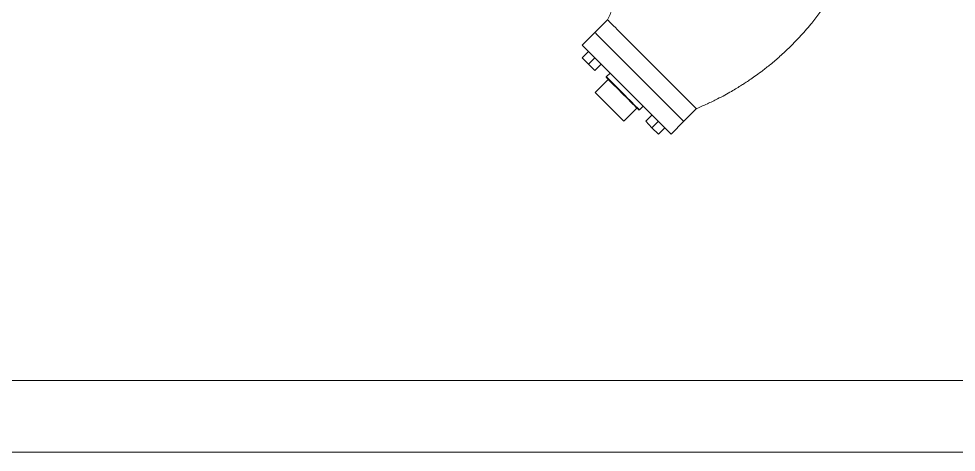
# Model space of a CAD drawing. Extents: x -6836 to 13740, y -142 to 3166.
# Drawn here: x 1498.09 to 1523.58, y 2904 to 2915.79 of the extents above; entities that cross this region are included whole.
import ezdxf

# ---------------------------------------------------------------- set-up
doc = ezdxf.new("R2010")
doc.units = 0
doc.header["$LTSCALE"] = 18
doc.header["$MEASUREMENT"] = 0
doc.layers.add('P-EQMT-N', color=3, linetype='Continuous')

# ---------------------------------------------------------------- blocks, each defined once
blk = doc.blocks.new('A$C472C50F8')
at = {"linetype": 'Continuous', "lineweight": 0}
for p, q in [((52.752, 11.41), (53.097, 11.755)), ((55.248, 9.604), (53.359, 11.493)), ((53.359, 11.493), (55.248, 9.604)), ((52.408, 11.065), (52.752, 11.41)), ((54.903, 9.259), (53.014, 11.148)), ((54.903, 9.259), (53.014, 11.148)), ((52.408, 10.72), (52.58, 10.893)), ((52.58, 10.548), (52.408, 10.72)), ((52.58, 10.548), (52.752, 10.72)), ((54.559, 8.914), (52.67, 10.803)), ((52.752, 10.376), (52.58, 10.548)), ((52.752, 10.376), (52.925, 10.548)), ((53.061, 10.211), (53.06, 10.191)), ((53.167, 10.306), (53.061, 10.211)), ((53.103, 10.127), (52.765, 9.79)), ((53.163, 9.371), (52.765, 9.769)), ((53.524, 9.009), (53.163, 9.371)), ((53.545, 9.009), (53.883, 9.347)), ((53.947, 9.304), (53.966, 9.305)), ((53.966, 9.305), (54.061, 9.411)), ((55.165, 8.997), (55.51, 9.342)), ((54.131, 8.997), (54.303, 9.169)), ((54.303, 8.824), (54.131, 8.997)), ((54.303, 8.824), (54.476, 8.997)), ((54.821, 8.652), (55.165, 8.997)), ((54.476, 8.652), (54.303, 8.824)), ((54.476, 8.652), (54.648, 8.824)), ((2.194, 1.95), (73.369, 1.95)), ((2.194, 0), (73.369, 0))]:
    blk.add_line(p, q, dxfattribs=at)
at = {"linetype": 'Continuous', "lineweight": 0, "flags": 128}
for points in [[(53.359, 11.493), (53.308, 11.544), (53.259, 11.593), (53.213, 11.638), (53.174, 11.678), (53.141, 11.71), (53.117, 11.735), (53.102, 11.75), (53.097, 11.755)], [(53.097, 11.755), (53.102, 11.75), (53.117, 11.735), (53.141, 11.71), (53.174, 11.678), (53.213, 11.638), (53.259, 11.593), (53.308, 11.544), (53.359, 11.493)], [(53.097, 11.755), (53.097, 11.755)], [(53.014, 11.148), (52.963, 11.199), (52.914, 11.248), (52.869, 11.293), (52.829, 11.333), (52.796, 11.366), (52.772, 11.39), (52.757, 11.405), (52.752, 11.41)], [(53.014, 11.148), (52.963, 11.199), (52.914, 11.248), (52.869, 11.293), (52.829, 11.333), (52.796, 11.366), (52.772, 11.39), (52.757, 11.405), (52.752, 11.41)], [(52.67, 10.803), (52.618, 10.854), (52.569, 10.903), (52.524, 10.949), (52.484, 10.988), (52.452, 11.021), (52.427, 11.045), (52.413, 11.06), (52.408, 11.065)], [(53.061, 10.211), (53.063, 10.208), (53.075, 10.197), (53.095, 10.176), (53.125, 10.146), (53.163, 10.108), (53.209, 10.062), (53.261, 10.01), (53.318, 9.953), (53.38, 9.891), (53.444, 9.827), (53.51, 9.761), (53.576, 9.695), (53.641, 9.631), (53.703, 9.569), (53.76, 9.511), (53.813, 9.458), (53.859, 9.412), (53.898, 9.373), (53.929, 9.343), (53.951, 9.321), (53.963, 9.308), (53.966, 9.305)], [(53.532, 9.718), (53.466, 9.785), (53.4, 9.85), (53.337, 9.913), (53.278, 9.973), (53.223, 10.027), (53.175, 10.075), (53.134, 10.116), (53.102, 10.149), (53.078, 10.173), (53.064, 10.187), (53.06, 10.191)], [(53.947, 9.304), (53.947, 9.304), (53.941, 9.31), (53.926, 9.325), (53.901, 9.35), (53.867, 9.383), (53.825, 9.425), (53.776, 9.474), (53.721, 9.529), (53.661, 9.589), (53.598, 9.653), (53.532, 9.718)], [(55.51, 9.342), (55.505, 9.347), (55.49, 9.361), (55.466, 9.386), (55.433, 9.418), (55.394, 9.458), (55.348, 9.503), (55.299, 9.552), (55.248, 9.604)], [(55.248, 9.604), (55.299, 9.552), (55.348, 9.503), (55.394, 9.458), (55.433, 9.418), (55.466, 9.386), (55.49, 9.361), (55.505, 9.347), (55.51, 9.342)], [(55.165, 8.997), (55.16, 9.002), (55.145, 9.017), (55.121, 9.041), (55.089, 9.074), (55.049, 9.113), (55.004, 9.159), (54.954, 9.208), (54.903, 9.259)], [(55.165, 8.997), (55.16, 9.002), (55.145, 9.017), (55.121, 9.041), (55.089, 9.074), (55.049, 9.113), (55.004, 9.159), (54.954, 9.208), (54.903, 9.259)], [(55.51, 9.342), (55.51, 9.342)], [(54.821, 8.652), (54.816, 8.657), (54.801, 8.672), (54.776, 8.696), (54.744, 8.729), (54.704, 8.769), (54.659, 8.814), (54.61, 8.863), (54.559, 8.914)]]:
    blk.add_lwpolyline(points, dxfattribs=at)
at = {"linetype": 'Continuous', "lineweight": 0}
for centre, start, end in [((53.092, 10.138), 315.0001, 45.0001), ((52.775, 9.779), 135.0001, 225.0001), ((53.893, 9.337), 45.0001, 135.0001), ((53.535, 9.02), 225.0001, 315.0001)]:
    blk.add_arc(centre, 0.0146, start, end, dxfattribs=at)
for points, knots in [([(54.201, 13.645), (54.17, 13.606), (54.1, 13.516), (53.994, 13.371), (53.88, 13.208), (53.769, 13.039), (53.649, 12.848), (53.524, 12.634), (53.425, 12.45), (53.357, 12.317), (53.314, 12.233), (53.268, 12.136), (53.216, 12.026), (53.158, 11.896), (53.118, 11.804), (53.097, 11.755)], [0, 0, 0, 0, 0.065988, 0.151341, 0.238683, 0.328176, 0.419912, 0.537663, 0.656576, 0.696349, 0.736198, 0.781319, 0.83962, 0.91247, 1, 1, 1, 1]), ([(55.51, 9.342), (55.56, 9.363), (55.656, 9.404), (55.802, 9.47), (55.943, 9.536), (56.104, 9.617), (56.277, 9.707), (56.454, 9.806), (56.606, 9.896), (56.73, 9.973), (56.845, 10.046), (56.966, 10.126), (57.109, 10.226), (57.29, 10.358), (57.507, 10.527), (57.76, 10.741), (58.035, 10.996), (58.328, 11.295), (58.599, 11.606), (58.847, 11.92), (59.071, 12.23), (59.293, 12.57), (59.512, 12.945), (59.673, 13.241), (59.754, 13.416), (59.771, 13.452)], [0, 0, 0, 0, 0.0322007, 0.0614107, 0.0879134, 0.1123416, 0.1500537, 0.183231, 0.2119911, 0.236432, 0.2551528, 0.2787832, 0.3074061, 0.3409556, 0.3881385, 0.4423841, 0.5036499, 0.5719573, 0.6474207, 0.7058467, 0.7681948, 0.8346469, 0.9054262, 0.9807981, 1, 1, 1, 1])]:
    blk.add_open_spline(points, degree=3, knots=knots, dxfattribs=at)

msp = doc.modelspace()

# ---------------------------------------------------------------- block references
at = {"layer": 'P-EQMT-N'}
msp.add_blockref('A$C472C50F8', (1461, 2904), dxfattribs=at)

doc.saveas('drawing.dxf')
